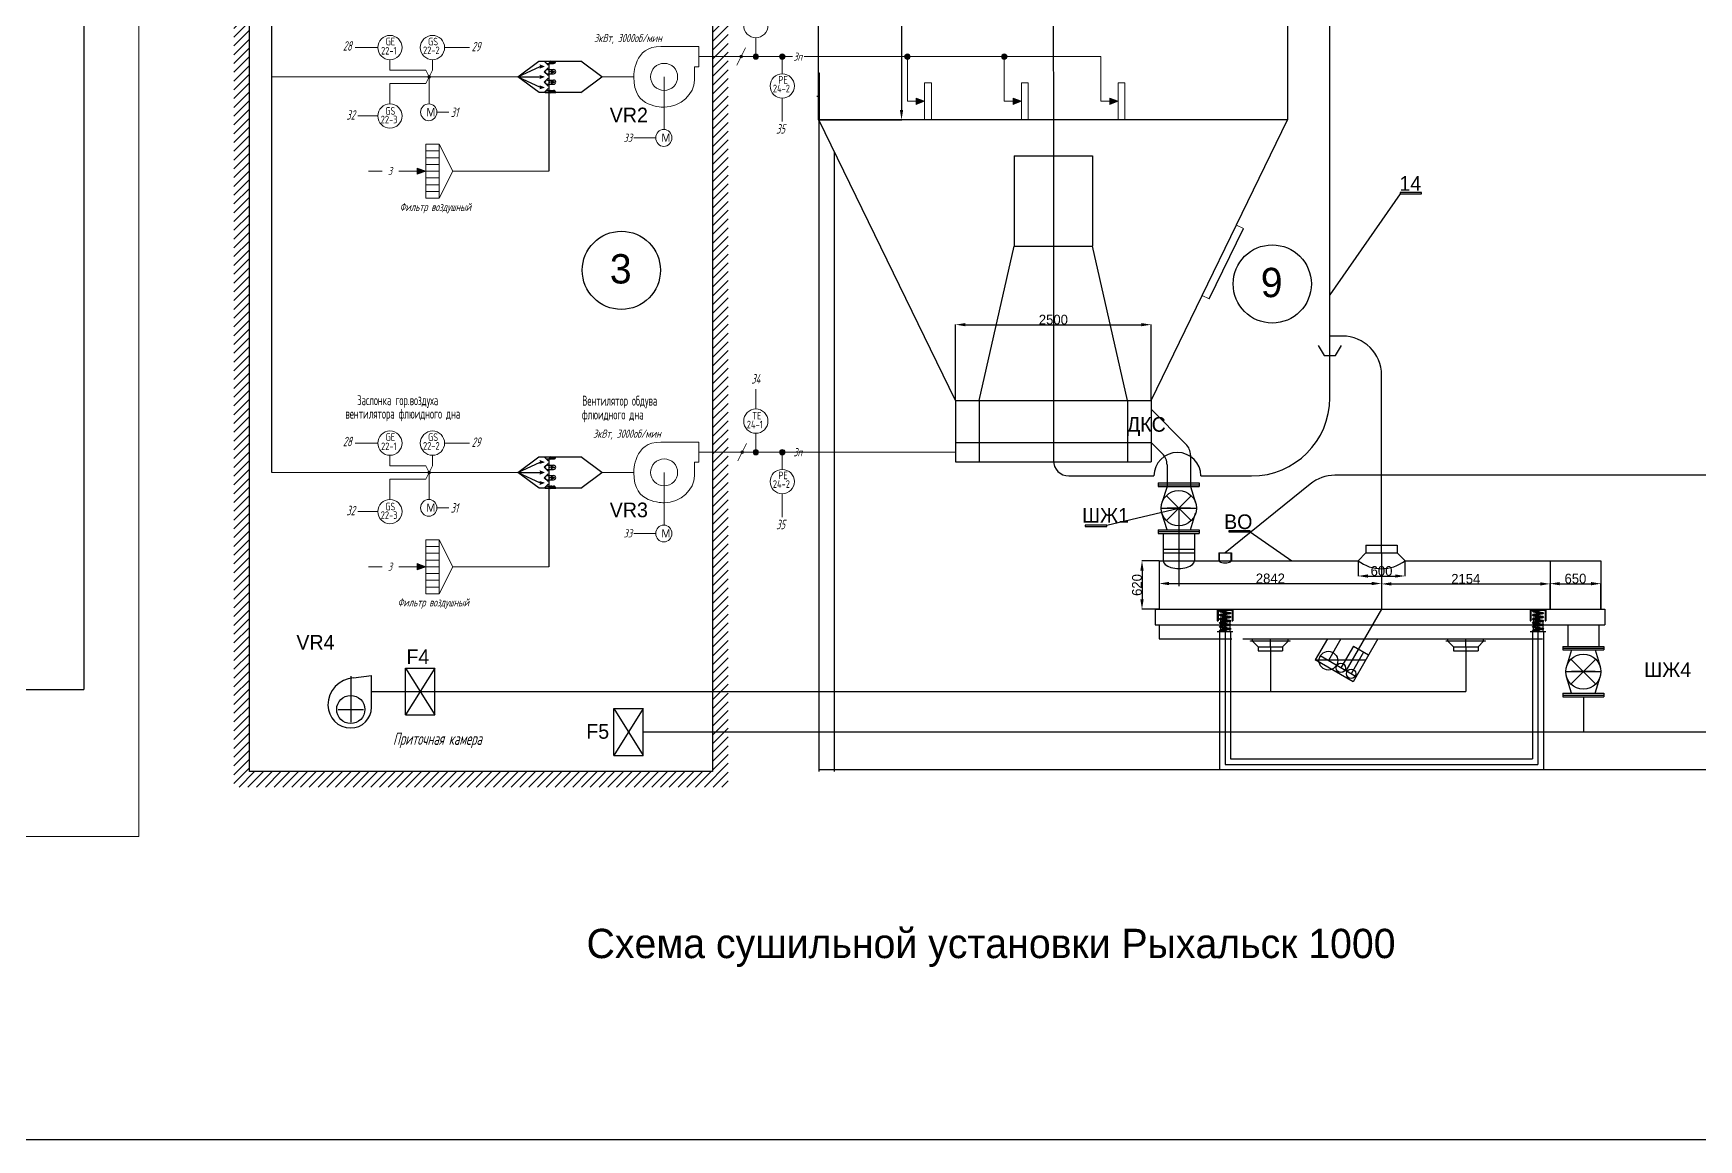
# Model space of a CAD drawing. Header units: millimetres. Extents: x -17002 to 53222, y -9739 to 11750.
# Drawn here: x 4288 to 25579, y -9739 to 4407 of the extents above; entities that cross this region are included whole.
import ezdxf

# ---------------------------------------------------------------- set-up
doc = ezdxf.new("R2010")
doc.units = ezdxf.units.MM
doc.styles.add('0', font='wwcade.shx', dxfattribs={"width": 0.8, "oblique": 15})
doc.styles.add('34', font='gost-uw.shx', dxfattribs={"width": 0.7, "oblique": 15, "height": 3.5})
doc.dimstyles.new('ISO-25', dxfattribs={"dimscale": 2.5, "dimtxt": 50, "dimasz": 50, "dimexe": 1.25, "dimexo": 0, "dimtad": 1, "dimtxsty": 'Standard', "dimcen": 2.5, "dimadec": 0, "dimazin": 0, "dimtfac": 1, "dimtmove": 0, "dimatfit": 3, "dimfxl": 1, "dimarcsym": 0})

# ---------------------------------------------------------------- blocks, each defined once
blk = doc.blocks.new('*D13')
at = {"color": 0, "lineweight": -2}
for p, q in [((18682, -2337), (18682, -2631)), ((21524, -2237), (21524, -2631)), ((18807, -2628), (21399, -2628))]:
    blk.add_line(p, q, dxfattribs=at)
at = {"color": 0}
for points in [[(18807, -2607), (18807, -2649), (18682, -2628)], [(21399, -2607), (21399, -2649), (21524, -2628)]]:
    blk.add_solid(points, dxfattribs=at)
at = {"layer": 'Defpoints', "color": 0}
for p in [(18682, -2337), (21524, -2237), (21524, -2628)]:
    blk.add_point(p, dxfattribs=at)
at = {"color": 0, "insert": (20103, -2564), "char_height": 125, "attachment_point": 5}
blk.add_mtext('2842', dxfattribs=at)
blk = doc.blocks.new('*D14')
at = {"color": 0, "lineweight": -2}
for p, q in [((21524, -2237), (21524, -2636)), ((23678, -2337), (23678, -2636)), ((21649, -2633), (23553, -2633))]:
    blk.add_line(p, q, dxfattribs=at)
at = {"color": 0}
for points in [[(21649, -2612), (21649, -2654), (21524, -2633)], [(23553, -2612), (23553, -2654), (23678, -2633)]]:
    blk.add_solid(points, dxfattribs=at)
at = {"layer": 'Defpoints', "color": 0}
for p in [(21524, -2237), (23678, -2337), (23678, -2633)]:
    blk.add_point(p, dxfattribs=at)
at = {"color": 0, "insert": (22601, -2569), "char_height": 125, "attachment_point": 5}
blk.add_mtext('2154', dxfattribs=at)
blk = doc.blocks.new('*D15')
at = {"color": 0, "lineweight": -2}
for p, q in [((23678, -2957), (23678, -2627)), ((23803, -2630), (24203, -2630)), ((24328, -2957), (24328, -2627))]:
    blk.add_line(p, q, dxfattribs=at)
at = {"color": 0}
for points in [[(23803, -2609), (23803, -2651), (23678, -2630)], [(24203, -2609), (24203, -2651), (24328, -2630)]]:
    blk.add_solid(points, dxfattribs=at)
at = {"layer": 'Defpoints', "color": 0}
for p in [(24328, -2630), (23678, -2957), (24328, -2957)]:
    blk.add_point(p, dxfattribs=at)
at = {"color": 0, "insert": (24003, -2566), "char_height": 125, "attachment_point": 5}
blk.add_mtext('650', dxfattribs=at)
blk = doc.blocks.new('*D16')
at = {"color": 0, "lineweight": -2}
for p, q in [((21224, -2337), (21224, -2535)), ((21824, -2337), (21824, -2535)), ((21349, -2532), (21699, -2532))]:
    blk.add_line(p, q, dxfattribs=at)
at = {"color": 0}
for points in [[(21349, -2512), (21349, -2553), (21224, -2532)], [(21699, -2512), (21699, -2553), (21824, -2532)]]:
    blk.add_solid(points, dxfattribs=at)
at = {"layer": 'Defpoints', "color": 0}
for p in [(21224, -2337), (21824, -2337), (21824, -2532)]:
    blk.add_point(p, dxfattribs=at)
at = {"color": 0, "insert": (21524, -2468), "char_height": 125, "attachment_point": 5}
blk.add_mtext('600', dxfattribs=at)
blk = doc.blocks.new('*D17')
at = {"color": 0, "lineweight": -2}
for p, q in [((18682, -2337), (18459, -2337)), ((18462, -2462), (18462, -2832)), ((18682, -2957), (18459, -2957))]:
    blk.add_line(p, q, dxfattribs=at)
at = {"color": 0}
for points in [[(18441, -2462), (18483, -2462), (18462, -2337)], [(18441, -2832), (18483, -2832), (18462, -2957)]]:
    blk.add_solid(points, dxfattribs=at)
at = {"layer": 'Defpoints', "color": 0}
for p in [(18682, -2337), (18462, -2957), (18682, -2957)]:
    blk.add_point(p, dxfattribs=at)
at = {"color": 0, "insert": (18398, -2647), "char_height": 125, "attachment_point": 5, "rotation": 90}
blk.add_mtext('620', dxfattribs=at)
blk = doc.blocks.new('*D26')
at = {"color": 0, "lineweight": -2}
for p, q in [((14320, 8299), (15391, 8299)), ((15388, 8174), (15388, 3424)), ((14320, 3299), (15391, 3299))]:
    blk.add_line(p, q, dxfattribs=at)
at = {"color": 0}
for points in [[(15367, 8174), (15408, 8174), (15388, 8299)], [(15367, 3424), (15408, 3424), (15388, 3299)]]:
    blk.add_solid(points, dxfattribs=at)
at = {"layer": 'Defpoints', "color": 0}
for p in [(14320, 8299), (14320, 3299), (15388, 3299)]:
    blk.add_point(p, dxfattribs=at)
at = {"color": 0, "insert": (15324, 5799), "char_height": 125, "attachment_point": 5, "rotation": 90}
blk.add_mtext('5000', dxfattribs=at)
blk = doc.blocks.new('*D28')
at = {"color": 0, "linetype": 'Continuous', "lineweight": -2}
for p, q in [((16079, -289), (16079, 684)), ((16204, 681), (18454, 681)), ((18579, -289), (18579, 684))]:
    blk.add_line(p, q, dxfattribs=at)
at = {"color": 0, "linetype": 'Continuous'}
for points in [[(16204, 702), (16204, 661), (16079, 681)], [(18454, 702), (18454, 661), (18579, 681)]]:
    blk.add_solid(points, dxfattribs=at)
at = {"layer": 'Defpoints', "color": 0, "linetype": 'Continuous'}
for p in [(18579, 681), (16079, -289), (18579, -289)]:
    blk.add_point(p, dxfattribs=at)
at = {"color": 0, "linetype": 'Continuous', "insert": (17329, 745), "char_height": 125, "attachment_point": 5}
blk.add_mtext('2500', dxfattribs=at)

msp = doc.modelspace()

# ---------------------------------------------------------------- hatches: boundary and pattern name
at = {"linetype": 'Continuous', "lineweight": 15}
h = msp.add_hatch(dxfattribs=at)
h.set_pattern_fill('LINE', color=256, scale=25, angle=45, style=0)
h.set_pattern_definition([(45, (-17802.565, -12552.88), (-56.1266, 56.1266), [])])
h.paths.add_polyline_path([(13172.201, -949.144), (12972.201, -949.144), (12972.201, -5031.612), (7052.943, -5031.612), (7052.943, 6499.592), (6852.943, 6499.592), (6852.943, -5231.612), (13172.201, -5231.612)])
h.paths.add_polyline_path([(13172.201, 4108.694), (12972.201, 4108.694), (12972.201, -949.144), (13172.201, -949.144)], flags=17)
h.paths.add_polyline_path([(13172.201, 5899.671), (12972.201, 5899.671), (12972.201, 4108.694), (13172.201, 4108.694)], flags=17)
h.paths.add_polyline_path([(7052.943, 7418.615), (7335.508, 7418.615), (7335.508, 7618.615), (6852.943, 7618.615), (6852.943, 6499.592), (7052.943, 6499.592)])
h.paths.add_polyline_path([(13172.201, 7618.615), (7335.508, 7618.615), (7335.508, 7418.615), (12972.201, 7418.615), (12972.201, 7015.776), (13172.201, 7016.649)])
at = {"lineweight": 13}
for points in [[(10904.746, 4054.627), (10904.746, 4014.517), (10958.197, 4034.574)], [(10765.286, 4002.278), (10765.286, 3962.168), (10818.737, 3982.225)], [(10765.286, 3868.944), (10765.286, 3828.835), (10818.737, 3848.891)], [(10904.746, 3934.831), (10904.746, 3894.721), (10958.197, 3914.778)], [(10765.286, 3735.611), (10765.286, 3695.501), (10818.737, 3715.558)], [(10904.746, 3801.498), (10904.746, 3761.388), (10958.197, 3781.445)], [(10904.746, 3681.618), (10904.746, 3641.508), (10958.197, 3661.565)], [(15575.798, 3576.913), (15575.797, 3496.693), (15682.7, 3536.806)], [(16812.795, 3576.922), (16812.793, 3496.702), (16919.697, 3536.815)], [(18049.813, 3576.913), (18049.812, 3496.693), (18156.715, 3536.806)], [(9197.663, 2683.837), (9197.662, 2603.617), (9304.565, 2643.731)], [(10765.286, -1055.56), (10765.286, -1095.67), (10818.737, -1075.613)], [(10904.746, -1003.211), (10904.746, -1043.321), (10958.197, -1023.264)], [(10765.286, -1188.894), (10765.286, -1229.003), (10818.737, -1208.947)], [(10904.746, -1123.007), (10904.746, -1163.117), (10958.197, -1143.06)], [(10904.746, -1256.34), (10904.746, -1296.45), (10958.197, -1276.393)], [(10765.286, -1322.227), (10765.286, -1362.337), (10818.737, -1342.28)], [(10904.746, -1376.22), (10904.746, -1416.33), (10958.197, -1396.273)], [(9197.663, -2374.001), (9197.662, -2454.221), (9304.565, -2414.107)]]:
    msp.add_hatch(color=256, dxfattribs=at).paths.add_polyline_path(points)
h = msp.add_hatch(color=256, dxfattribs=at)
edge = h.paths.add_edge_path()
edge.add_arc((13525.067, 4108.694), 34.38, 180, 185)
edge.add_spline(control_points=[(13490.818, 4105.698), (13513.62, 4105.698), (13536.456, 4105.698), (13559.317, 4105.698)], knot_values=[0.461903869, 0.461903869, 0.461903869, 0.461903869, 0.471493028, 0.471493028, 0.471493028, 0.471493028], degree=3, periodic=0)
edge.add_arc((13525.067, 4108.694), 34.38, 355, 360)
edge.add_arc((13525.067, 4108.694), 34.38, 0, 180)
edge = h.paths.add_edge_path()
edge.add_spline(control_points=[(13559.317, 4105.698), (13536.456, 4105.698), (13513.62, 4105.698), (13490.818, 4105.698)], knot_values=[0.461903869, 0.461903869, 0.461903869, 0.461903869, 0.471493028, 0.471493028, 0.471493028, 0.471493028], degree=3, periodic=0)
edge.add_arc((13525.067, 4108.694), 34.38, 185, 355)
h = msp.add_hatch(color=256, dxfattribs=at)
edge = h.paths.add_edge_path()
edge.add_arc((13862.674, 4108.694), 34.38, 180, 185)
edge.add_spline(control_points=[(13828.425, 4105.698), (13851.227, 4105.698), (13874.063, 4105.698), (13896.924, 4105.698)], knot_values=[0.461903869, 0.461903869, 0.461903869, 0.461903869, 0.471493028, 0.471493028, 0.471493028, 0.471493028], degree=3, periodic=0)
edge.add_arc((13862.674, 4108.694), 34.38, 355, 360)
edge.add_arc((13862.674, 4108.694), 34.38, 0, 180)
edge = h.paths.add_edge_path()
edge.add_spline(control_points=[(13896.924, 4105.698), (13874.063, 4105.698), (13851.227, 4105.698), (13828.425, 4105.698)], knot_values=[0.461903869, 0.461903869, 0.461903869, 0.461903869, 0.471493028, 0.471493028, 0.471493028, 0.471493028], degree=3, periodic=0)
edge.add_arc((13862.674, 4108.694), 34.38, 185, 355)
h = msp.add_hatch(color=256, dxfattribs=at)
edge = h.paths.add_edge_path()
edge.add_arc((15463.239, 4108.694), 34.38, 180, 185)
edge.add_spline(control_points=[(15428.989, 4105.698), (15451.791, 4105.698), (15474.627, 4105.698), (15497.488, 4105.698)], knot_values=[0.461903869, 0.461903869, 0.461903869, 0.461903869, 0.471493028, 0.471493028, 0.471493028, 0.471493028], degree=3, periodic=0)
edge.add_arc((15463.239, 4108.694), 34.38, 355, 360)
edge.add_arc((15463.239, 4108.694), 34.38, 0, 180)
edge = h.paths.add_edge_path()
edge.add_spline(control_points=[(15497.488, 4105.698), (15474.627, 4105.698), (15451.791, 4105.698), (15428.989, 4105.698)], knot_values=[0.461903869, 0.461903869, 0.461903869, 0.461903869, 0.471493028, 0.471493028, 0.471493028, 0.471493028], degree=3, periodic=0)
edge.add_arc((15463.239, 4108.694), 34.38, 185, 355)
h = msp.add_hatch(color=256, dxfattribs=at)
edge = h.paths.add_edge_path()
edge.add_arc((16700.259, 4108.694), 34.38, 180, 185)
edge.add_spline(control_points=[(16666.01, 4105.698), (16688.812, 4105.698), (16711.648, 4105.698), (16734.509, 4105.698)], knot_values=[0.461903869, 0.461903869, 0.461903869, 0.461903869, 0.471493028, 0.471493028, 0.471493028, 0.471493028], degree=3, periodic=0)
edge.add_arc((16700.259, 4108.694), 34.38, 355, 360)
edge.add_arc((16700.259, 4108.694), 34.38, 0, 180)
edge = h.paths.add_edge_path()
edge.add_spline(control_points=[(16734.509, 4105.698), (16711.648, 4105.698), (16688.812, 4105.698), (16666.01, 4105.698)], knot_values=[0.461903869, 0.461903869, 0.461903869, 0.461903869, 0.471493028, 0.471493028, 0.471493028, 0.471493028], degree=3, periodic=0)
edge.add_arc((16700.259, 4108.694), 34.38, 185, 355)
h = msp.add_hatch(color=256, dxfattribs=at)
edge = h.paths.add_edge_path()
edge.add_arc((13525.067, -949.144), 34.38, 180, 185)
edge.add_spline(control_points=[(13490.818, -952.14), (13513.62, -952.14), (13536.456, -952.14), (13559.317, -952.14)], knot_values=[0.461903869, 0.461903869, 0.461903869, 0.461903869, 0.471493028, 0.471493028, 0.471493028, 0.471493028], degree=3, periodic=0)
edge.add_arc((13525.067, -949.144), 34.38, 355, 360)
edge.add_arc((13525.067, -949.144), 34.38, 0, 180)
edge = h.paths.add_edge_path()
edge.add_spline(control_points=[(13559.317, -952.14), (13536.456, -952.14), (13513.62, -952.14), (13490.818, -952.14)], knot_values=[0.461903869, 0.461903869, 0.461903869, 0.461903869, 0.471493028, 0.471493028, 0.471493028, 0.471493028], degree=3, periodic=0)
edge.add_arc((13525.067, -949.144), 34.38, 185, 355)
h = msp.add_hatch(color=256, dxfattribs=at)
edge = h.paths.add_edge_path()
edge.add_arc((13862.674, -949.144), 34.38, 180, 185)
edge.add_spline(control_points=[(13828.425, -952.14), (13851.227, -952.14), (13874.063, -952.14), (13896.924, -952.14)], knot_values=[0.461903869, 0.461903869, 0.461903869, 0.461903869, 0.471493028, 0.471493028, 0.471493028, 0.471493028], degree=3, periodic=0)
edge.add_arc((13862.674, -949.144), 34.38, 355, 360)
edge.add_arc((13862.674, -949.144), 34.38, 0, 180)
edge = h.paths.add_edge_path()
edge.add_spline(control_points=[(13896.924, -952.14), (13874.063, -952.14), (13851.227, -952.14), (13828.425, -952.14)], knot_values=[0.461903869, 0.461903869, 0.461903869, 0.461903869, 0.471493028, 0.471493028, 0.471493028, 0.471493028], degree=3, periodic=0)
edge.add_arc((13862.674, -949.144), 34.38, 185, 355)

# ---------------------------------------------------------------- linework, layer by layer
at = {"linetype": 'Continuous'}
for p, q in [((4934.312, 8614.068), (4934.312, -3981.704)), ((7335.508, -1207.961), (7335.508, 8674.291)), ((10483.999, 3849.877), (10750.666, 4048.882)), ((11555.999, 3849.877), (11289.333, 4048.882)), ((10483.999, 3849.877), (10767.318, 3983.21)), ((10753.333, 3648.882), (10483.999, 3849.877)), ((10483.999, 3849.877), (10767.318, 3849.877)), ((10483.999, 3849.877), (10767.318, 3716.543)), ((10876.844, 4022.215), (10876.844, 2643.731)), ((11286.666, 3648.882), (11555.999, 3849.877)), ((16828.597, 2840.936), (17828.597, 2840.936)), ((21760.598, 2355.377), (20862.943, 1063.155)), ((16828.597, 1684.164), (17828.597, 1684.164)), ((21024.15, 536.404), (20862.943, 536.404)), ((21524.15, -2237.484), (21524.15, 36.404)), ((10483.999, -1207.961), (10750.666, -1008.956)), ((10876.844, -1035.623), (10876.844, -2414.107)), ((11555.999, -1207.961), (11289.333, -1008.956)), ((10483.999, -1207.961), (10767.318, -1074.628)), ((10753.333, -1408.956), (10483.999, -1207.961)), ((10483.999, -1207.961), (10767.318, -1207.961)), ((10483.999, -1207.961), (10767.318, -1341.295)), ((11286.666, -1408.956), (11555.999, -1207.961)), ((19214.883, -1253.191), (19862.943, -1253.191)), ((29251.297, -1244.417), (20927.418, -1244.417)), ((20612.882, -1355.744), (19524.088, -2236.859)), ((18010.995, -1882.062), (18932.15, -1664.359)), ((19846.055, -1969.369), (20379.17, -2336.859)), ((18732.15, -2336.859), (19532.15, -2336.859)), ((19424.15, -2956.859), (19624.15, -2956.859)), ((19434.15, -2966.859), (19614.15, -2966.859)), ((23424.15, -2956.859), (23624.15, -2956.859)), ((23434.15, -2966.859), (23614.15, -2966.859)), ((18632.15, -3156.859), (24378.15, -3156.859)), ((19424.15, -3106.859), (19434.15, -3106.859)), ((19614.15, -3106.859), (19624.15, -3106.859)), ((23424.15, -3106.859), (23434.15, -3106.859)), ((23614.15, -3106.859), (23624.15, -3106.859)), ((19424.15, -3241.859), (19624.15, -3241.859)), ((23424.15, -3241.859), (23624.15, -3241.859)), ((1684.078, -3981.704), (4934.312, -3981.704)), ((8611.331, -4008.332), (22601.15, -4008.332)), ((24104.189, -4077.007), (24104.189, -4526.983)), ((38323.297, -4526.983), (12083.493, -4526.983)), ((41574.589, -5010.659), (14328.597, -5010.659))]:
    msp.add_line(p, q, dxfattribs=at)
at = {"lineweight": 13}
for p, q in [((5635.231, 8614.068), (5635.231, -5862.841)), ((13525.067, 4350.48), (13525.067, 4108.694)), ((8692.016, 4224.472), (8404.3, 4224.472)), ((8847.307, 3936.152), (8847.307, 4069.181)), ((9391.073, 3936.149), (9391.073, 4069.178)), ((9546.364, 4224.469), (9863.296, 4224.469)), ((10904.757, 4054.617), (10958.196, 4034.569)), ((10904.757, 4054.617), (10958.208, 4034.564)), ((12741.253, 4238.103), (12795.126, 4238.103)), ((12795.126, 4238.103), (12795.126, 4108.694)), ((12795.126, 3979.286), (12795.126, 4108.694)), ((12795.126, 4108.694), (13995.143, 4108.694)), ((13862.674, 4108.694), (13862.674, 3888.518)), ((14143.513, 4108.694), (17937.28, 4108.694)), ((15463.239, 3536.787), (15463.239, 4108.694)), ((16700.259, 3536.815), (16700.259, 4108.694)), ((17937.28, 3536.787), (17937.28, 4108.694)), ((10483.999, 3849.877), (7335.508, 3849.877)), ((8847.307, 3936.152), (9304.802, 3936.152)), ((10765.297, 4002.268), (10818.736, 3982.22)), ((10765.297, 4002.268), (10818.748, 3982.215)), ((10765.297, 3868.935), (10818.736, 3848.886)), ((10765.297, 3868.935), (10818.748, 3848.882)), ((10818.76, 3982.225), (10765.308, 3962.168)), ((10818.76, 3848.891), (10765.308, 3828.835)), ((10904.757, 3934.822), (10958.196, 3914.773)), ((10904.757, 3934.822), (10958.208, 3914.769)), ((10958.22, 4034.574), (10904.769, 4014.517)), ((10958.22, 3914.778), (10904.769, 3894.721)), ((11964.8, 3849.877), (11555.999, 3849.877)), ((12741.253, 3979.286), (12795.126, 3979.286)), ((9304.801, 3763.604), (8847.305, 3763.604)), ((8847.305, 3763.604), (8847.305, 3504.781)), ((10765.297, 3735.602), (10818.736, 3715.553)), ((10765.297, 3735.602), (10818.748, 3715.548)), ((10818.76, 3715.558), (10765.308, 3695.501)), ((10904.757, 3801.488), (10958.196, 3781.44)), ((10904.757, 3801.488), (10958.208, 3781.435)), ((10904.757, 3681.609), (10958.196, 3661.56)), ((10904.757, 3681.609), (10958.208, 3661.556)), ((10958.22, 3781.445), (10904.769, 3761.388)), ((10958.22, 3661.565), (10904.769, 3641.508)), ((13862.674, 3577.937), (13862.674, 3279.601)), ((15682.676, 3536.787), (15463.239, 3536.787)), ((15575.773, 3496.674), (15575.774, 3576.894)), ((15575.774, 3576.894), (15682.652, 3536.796)), ((15575.774, 3576.894), (15682.676, 3536.787)), ((15682.7, 3536.806), (15575.797, 3496.693)), ((16919.697, 3536.815), (16700.259, 3536.815)), ((16919.697, 3536.815), (16812.793, 3496.702)), ((16812.793, 3496.702), (16919.672, 3536.796)), ((16812.795, 3576.922), (16919.672, 3536.824)), ((16812.795, 3576.922), (16919.697, 3536.815)), ((16812.818, 3496.721), (16812.819, 3576.941)), ((18156.717, 3536.787), (17937.28, 3536.787)), ((18049.812, 3496.693), (18156.691, 3536.787)), ((18049.815, 3576.894), (18156.693, 3536.796)), ((18049.815, 3576.894), (18156.717, 3536.787)), ((18049.838, 3496.693), (18049.839, 3576.913)), ((18156.741, 3536.806), (18049.838, 3496.693)), ((8692.015, 3349.49), (8436.841, 3349.49)), ((9447.151, 3396.94), (9599.697, 3396.94)), ((9304.565, 2988.821), (9477.11, 2988.821)), ((9477.11, 2988.821), (9649.655, 2643.731)), ((9477.11, 2298.641), (9477.11, 2988.821)), ((11967.268, 3069.11), (12245.186, 3069.11)), ((9477.11, 2902.548), (9304.565, 2902.548)), ((9477.11, 2816.276), (9304.565, 2816.276)), ((8575.336, 2643.731), (8747.281, 2643.731)), ((8959.475, 2643.731), (9197.663, 2643.727)), ((9197.662, 2603.617), (9197.663, 2683.837)), ((9304.565, 2643.731), (9197.662, 2603.617)), ((9197.662, 2603.617), (9304.541, 2643.712)), ((9197.663, 2683.837), (9304.541, 2643.74)), ((9197.663, 2683.837), (9304.565, 2643.731)), ((9477.11, 2730.003), (9304.565, 2730.003)), ((9477.11, 2643.731), (9304.565, 2643.731)), ((9477.11, 2557.458), (9304.565, 2557.458)), ((9649.655, 2643.731), (9477.11, 2298.641)), ((10876.844, 2643.731), (9649.655, 2643.731)), ((9477.11, 2471.186), (9304.565, 2471.186)), ((9477.11, 2384.913), (9304.565, 2384.913)), ((9304.565, 2298.641), (9477.11, 2298.641)), ((13525.067, -396.777), (13525.067, -141.275)), ((8692.016, -833.366), (8404.3, -833.366)), ((9546.364, -833.369), (9863.296, -833.369)), ((12741.253, -819.735), (12795.126, -819.735)), ((12795.126, -819.735), (12795.126, -949.144)), ((13525.067, -707.358), (13525.067, -949.144)), ((8847.307, -1121.686), (8847.307, -988.657)), ((9391.073, -1121.689), (9391.073, -988.66)), ((10765.297, -1055.57), (10818.736, -1075.618)), ((10765.297, -1055.57), (10818.748, -1075.623)), ((10904.757, -1003.221), (10958.196, -1023.269)), ((10904.757, -1003.221), (10958.208, -1023.274)), ((10958.22, -1023.264), (10904.769, -1043.321)), ((12795.126, -1078.553), (12795.126, -949.144)), ((12795.126, -949.144), (16078.597, -949.144)), ((13862.674, -949.144), (13862.674, -1169.32)), ((10483.999, -1207.961), (7335.508, -1207.961)), ((8847.307, -1121.686), (9304.802, -1121.686)), ((10765.297, -1188.903), (10818.736, -1208.952)), ((10765.297, -1188.903), (10818.748, -1208.956)), ((10818.76, -1075.613), (10765.308, -1095.67)), ((10818.76, -1208.947), (10765.308, -1229.003)), ((10904.757, -1123.016), (10958.196, -1143.065)), ((10904.757, -1123.016), (10958.208, -1143.069)), ((10904.757, -1256.35), (10958.196, -1276.398)), ((10904.757, -1256.35), (10958.208, -1276.403)), ((10958.22, -1143.06), (10904.769, -1163.117)), ((10958.22, -1276.393), (10904.769, -1296.45)), ((11964.8, -1207.961), (11555.999, -1207.961)), ((12741.253, -1078.553), (12795.126, -1078.553)), ((9304.801, -1294.234), (8847.305, -1294.234)), ((8847.305, -1294.234), (8847.305, -1553.057)), ((10765.297, -1322.236), (10818.736, -1342.285)), ((10765.297, -1322.236), (10818.748, -1342.29)), ((10818.76, -1342.28), (10765.308, -1362.337)), ((10904.757, -1376.229), (10958.196, -1396.278)), ((10904.757, -1376.229), (10958.208, -1396.282)), ((10958.22, -1396.273), (10904.769, -1416.33)), ((13862.674, -1479.901), (13862.674, -1778.237)), ((9447.151, -1660.898), (9599.697, -1660.898)), ((8692.015, -1708.348), (8436.841, -1708.348)), ((9304.565, -2069.017), (9477.11, -2069.017)), ((9477.11, -2069.017), (9649.655, -2414.107)), ((9477.11, -2759.198), (9477.11, -2069.017)), ((11967.268, -1988.728), (12245.186, -1988.728)), ((9477.11, -2155.29), (9304.565, -2155.29)), ((9477.11, -2241.562), (9304.565, -2241.562)), ((9477.11, -2327.835), (9304.565, -2327.835)), ((8575.336, -2414.107), (8747.281, -2414.107)), ((8959.475, -2414.107), (9197.663, -2414.111)), ((9197.662, -2454.221), (9197.663, -2374.001)), ((9304.565, -2414.107), (9197.662, -2454.221)), ((9197.662, -2454.221), (9304.541, -2414.126)), ((9197.663, -2374.001), (9304.541, -2414.098)), ((9197.663, -2374.001), (9304.565, -2414.107)), ((9477.11, -2414.107), (9304.565, -2414.107)), ((9477.11, -2500.38), (9304.565, -2500.38)), ((9649.655, -2414.107), (9477.11, -2759.198)), ((10876.844, -2414.107), (9649.655, -2414.107)), ((9477.11, -2586.652), (9304.565, -2586.652)), ((9477.11, -2672.925), (9304.565, -2672.925))]:
    msp.add_line(p, q, dxfattribs=at)
for p, q in [((14320.472, 8299.291), (14320.472, 3299.291)), ((17320.472, 8299.291), (17328.597, 2974.14)), ((20320.472, 8299.291), (20320.472, 3299.291)), ((20862.943, -253.191), (20862.943, 4636.048)), ((10750.666, 4048.882), (11289.333, 4048.882)), ((10819.999, 4048.882), (10869.999, 3998.882)), ((10833.806, 4048.882), (10967.14, 4048.882)), ((10819.999, 3915.548), (10869.999, 3965.548)), ((10819.999, 3915.548), (10869.999, 3865.548)), ((10860.473, 4022.215), (10940.473, 4022.215)), ((10860.473, 3942.215), (10940.473, 3942.215)), ((10860.473, 3888.882), (10940.473, 3888.882)), ((14321.097, 3899.291), (14336.097, 3899.291)), ((14336.097, 3899.291), (14336.097, 3299.291)), ((11286.666, 3648.882), (10753.333, 3648.882)), ((10819.999, 3782.215), (10869.999, 3832.215)), ((10819.999, 3782.215), (10869.999, 3732.215)), ((10819.999, 3648.882), (10869.999, 3698.882)), ((10833.806, 3648.882), (10967.14, 3648.882)), ((10860.473, 3808.882), (10940.473, 3808.882)), ((10860.473, 3755.548), (10940.473, 3755.548)), ((10860.473, 3675.548), (10940.473, 3675.548)), ((14321.097, 3599.291), (14306.097, 3599.291)), ((20320.472, 3299.291), (14320.472, 3299.291)), ((14321.097, 3299.291), (14336.097, 3299.291)), ((14328.597, 3299.291), (14328.597, -5031.612)), ((16078.597, -288.74), (14328.597, 3299.291)), ((18578.597, -288.74), (20320.472, 3299.291)), ((14528.597, 2889.231), (14528.597, -5031.612)), ((16828.597, 2840.936), (16828.597, 1684.164)), ((17328.597, 2974.14), (17328.597, -1074.144)), ((17828.597, 2840.936), (17828.597, 1684.164)), ((19321.131, 1011.806), (19757.856, 1911.401)), ((16378.597, -288.74), (16828.597, 1684.164)), ((18278.597, -288.74), (17828.597, 1684.164)), ((17328.597, 1115.033), (17328.597, 132.412)), ((16078.597, -288.74), (16078.597, -1074.144)), ((16078.597, -288.74), (18578.597, -288.74)), ((16378.597, -288.74), (16378.597, -1074.144)), ((18278.597, -288.74), (18278.597, -1074.144)), ((18578.597, -288.74), (18578.597, -1074.144)), ((18578.597, -288.74), (18578.597, -1074.144)), ((18578.597, -399.88), (19023.571, -844.854)), ((16078.597, -824.144), (18578.597, -824.144)), ((18578.597, -824.144), (18723.571, -969.118)), ((10750.666, -1008.956), (11289.333, -1008.956)), ((10819.999, -1008.956), (10869.999, -1058.956)), ((10833.806, -1008.956), (10967.14, -1008.956)), ((10860.473, -1035.623), (10940.473, -1035.623)), ((19082.15, -986.276), (19082.15, -1386.859)), ((10819.999, -1142.29), (10869.999, -1092.29)), ((10819.999, -1142.29), (10869.999, -1192.29)), ((10819.999, -1275.623), (10869.999, -1225.623)), ((10819.999, -1275.623), (10869.999, -1325.623)), ((10860.473, -1115.623), (10940.473, -1115.623)), ((10860.473, -1168.956), (10940.473, -1168.956)), ((10860.473, -1248.956), (10940.473, -1248.956)), ((16078.597, -1074.144), (18578.597, -1074.144)), ((17528.597, -1253.191), (18614.883, -1253.191)), ((18782.15, -1110.54), (18782.15, -1386.859)), ((11286.666, -1408.956), (10753.333, -1408.956)), ((10819.999, -1408.956), (10869.999, -1358.956)), ((10833.806, -1408.956), (10967.14, -1408.956)), ((10860.473, -1302.29), (10940.473, -1302.29)), ((10860.473, -1382.29), (10940.473, -1382.29)), ((18669.65, -1341.859), (19194.65, -1341.859)), ((18669.65, -1341.859), (19194.65, -1341.859)), ((18669.65, -1341.859), (18669.65, -1386.859)), ((18669.65, -1364.359), (19194.65, -1364.359)), ((18669.65, -1386.859), (19194.65, -1386.859)), ((18782.15, -1386.859), (18717.107, -1598.166)), ((19082.15, -1386.859), (19147.193, -1598.166)), ((19194.65, -1341.859), (19194.65, -1386.859)), ((18707.15, -1664.359), (19157.15, -1664.359)), ((19091.249, -1823.458), (18773.051, -1505.26)), ((18773.051, -1823.458), (19091.249, -1505.26)), ((19082.15, -1664.359), (18782.15, -1664.359)), ((18932.15, -1664.359), (18932.15, -2660.507)), ((18782.15, -1941.859), (18717.107, -1730.552)), ((19082.15, -1941.859), (19147.193, -1730.552)), ((18669.65, -1941.859), (18669.65, -1986.859)), ((18669.65, -1941.859), (19194.65, -1941.859)), ((18669.65, -1964.359), (19194.65, -1964.359)), ((18669.65, -1986.859), (19194.65, -1986.859)), ((18732.15, -1986.859), (18732.15, -2336.859)), ((18732.15, -1986.859), (19132.15, -1986.859)), ((19132.15, -1986.859), (19132.15, -2336.859)), ((19194.65, -1941.859), (19194.65, -1986.859)), ((18682.15, -2336.859), (18732.15, -2336.859)), ((18682.15, -2336.859), (18682.15, -2956.859)), ((18732.15, -2186.859), (19132.15, -2186.859)), ((18732.15, -2236.859), (19132.15, -2236.859)), ((19444.088, -2236.859), (19604.088, -2236.859)), ((19444.088, -2236.859), (19444.088, -2336.859)), ((19449.088, -2236.859), (19449.088, -2346.411)), ((19532.15, -2336.859), (21224.15, -2336.859)), ((19599.088, -2236.859), (19599.088, -2346.411)), ((19604.088, -2236.859), (19604.088, -2336.859)), ((21224.15, -2336.859), (21324.15, -2236.859)), ((21324.15, -2136.859), (21324.15, -2236.859)), ((21324.15, -2136.859), (21724.15, -2136.859)), ((21324.15, -2236.859), (21724.15, -2236.859)), ((21524.15, -2336.859), (21524.15, -2956.859)), ((21724.15, -2136.859), (21724.15, -2236.859)), ((21724.15, -2236.859), (21824.15, -2336.859)), ((21824.15, -2336.859), (24328.15, -2336.859)), ((23678.15, -2336.859), (23678.15, -2956.859)), ((24328.15, -2336.859), (24328.15, -2956.859)), ((18632.15, -2956.859), (24378.15, -2956.859)), ((18632.15, -2956.859), (18632.15, -3156.859)), ((19424.15, -2956.859), (19424.15, -3106.859)), ((19434.15, -2966.859), (19434.15, -3106.859)), ((19487.119, -2966.859), (19462.11, -2972.07)), ((19466.189, -2972.07), (19586.189, -2997.07)), ((19536.15, -2966.859), (19488.665, -2976.752)), ((19586.189, -2966.649), (19513.181, -2981.859)), ((19524.15, -2956.859), (19524.15, -3156.859)), ((19524.15, -2956.859), (19524.15, -3241.859)), ((19614.15, -2966.859), (19614.15, -3106.859)), ((19624.15, -2956.859), (19624.15, -3106.859)), ((21524.15, -2956.859), (21069.487, -3744.359)), ((23424.15, -2956.859), (23424.15, -3106.859)), ((23434.15, -2966.859), (23434.15, -3106.859)), ((23487.119, -2966.859), (23462.11, -2972.07)), ((23466.189, -2972.07), (23586.189, -2997.07)), ((23536.15, -2966.859), (23488.665, -2976.752)), ((23586.189, -2966.649), (23513.181, -2981.859)), ((23524.15, -2956.859), (23524.15, -3241.859)), ((23614.15, -2966.859), (23614.15, -3106.859)), ((23624.15, -2956.859), (23624.15, -3106.859)), ((23624.15, -2956.859), (23624.15, -3106.859)), ((23624.15, -2956.859), (23624.15, -3106.859)), ((24378.15, -2956.859), (24378.15, -3156.859)), ((18682.15, -3156.859), (18682.15, -3336.859)), ((19462.11, -2991.649), (19582.11, -3016.649)), ((19535.119, -3006.859), (19462.11, -3022.07)), ((19462.11, -3041.649), (19582.11, -3066.649)), ((19535.119, -3056.859), (19462.11, -3072.07)), ((19462.11, -3091.649), (19582.11, -3116.649)), ((19535.119, -3106.859), (19462.11, -3122.07)), ((19462.11, -3141.649), (19582.11, -3166.649)), ((19535.119, -3156.859), (19462.11, -3172.07)), ((19462.11, -3191.649), (19582.11, -3216.649)), ((19464.15, -2981.859), (19584.15, -3006.859)), ((19464.15, -3031.859), (19584.15, -3056.859)), ((19464.15, -3081.859), (19584.15, -3106.859)), ((19464.15, -3106.859), (19464.15, -3241.859)), ((19464.15, -3131.859), (19584.15, -3156.859)), ((19464.15, -3181.859), (19584.15, -3206.859)), ((19466.189, -3022.07), (19586.189, -3047.07)), ((19466.189, -3072.07), (19586.189, -3097.07)), ((19466.189, -3122.07), (19586.189, -3147.07)), ((19466.189, -3172.07), (19586.189, -3197.07)), ((19559.635, -3011.967), (19488.665, -3026.752)), ((19559.635, -3061.967), (19488.665, -3076.752)), ((19559.635, -3111.967), (19488.665, -3126.752)), ((19559.635, -3161.967), (19488.665, -3176.752)), ((19586.189, -3016.649), (19513.181, -3031.859)), ((19586.189, -3066.649), (19513.181, -3081.859)), ((19586.189, -3116.649), (19513.181, -3131.859)), ((19586.189, -3166.649), (19513.181, -3181.859)), ((19584.15, -3106.859), (19584.15, -3241.859)), ((23462.11, -2991.649), (23582.11, -3016.649)), ((23535.119, -3006.859), (23462.11, -3022.07)), ((23462.11, -3041.649), (23582.11, -3066.649)), ((23535.119, -3056.859), (23462.11, -3072.07)), ((23462.11, -3091.649), (23582.11, -3116.649)), ((23535.119, -3106.859), (23462.11, -3122.07)), ((23462.11, -3141.649), (23582.11, -3166.649)), ((23535.119, -3156.859), (23462.11, -3172.07)), ((23462.11, -3191.649), (23582.11, -3216.649)), ((23464.15, -2981.859), (23584.15, -3006.859)), ((23464.15, -3031.859), (23584.15, -3056.859)), ((23464.15, -3081.859), (23584.15, -3106.859)), ((23464.15, -3106.859), (23464.15, -3241.859)), ((23464.15, -3131.859), (23584.15, -3156.859)), ((23464.15, -3181.859), (23584.15, -3206.859)), ((23466.189, -3022.07), (23586.189, -3047.07)), ((23466.189, -3072.07), (23586.189, -3097.07)), ((23466.189, -3122.07), (23586.189, -3147.07)), ((23466.189, -3172.07), (23586.189, -3197.07)), ((23559.635, -3011.967), (23488.665, -3026.752)), ((23559.635, -3061.967), (23488.665, -3076.752)), ((23559.635, -3111.967), (23488.665, -3126.752)), ((23559.635, -3161.967), (23488.665, -3176.752)), ((23586.189, -3016.649), (23513.181, -3031.859)), ((23586.189, -3066.649), (23513.181, -3081.859)), ((23586.189, -3116.649), (23513.181, -3131.859)), ((23586.189, -3166.649), (23513.181, -3181.859)), ((23584.15, -3106.859), (23584.15, -3241.859)), ((23904.189, -3156.859), (23904.189, -3432.007)), ((24304.189, -3156.859), (24304.189, -3432.007)), ((18682.15, -3336.859), (19612.15, -3336.859)), ((19454.15, -3241.859), (19454.15, -5010.659)), ((19535.119, -3206.859), (19462.11, -3222.07)), ((19464.15, -3231.859), (19512.15, -3241.859)), ((19466.189, -3222.07), (19561.181, -3241.859)), ((19559.635, -3211.967), (19488.665, -3226.752)), ((19586.189, -3216.649), (19513.181, -3231.859)), ((19524.15, -3241.859), (19524.15, -4940.659)), ((19594.15, -3241.859), (19594.15, -4870.659)), ((19752.15, -3336.859), (23582.15, -3336.859)), ((19850.439, -3361.859), (20355.861, -3361.859)), ((19850.439, -3366.149), (19850.439, -3361.859)), ((20355.861, -3366.149), (19850.439, -3366.149)), ((19875.439, -3361.859), (19875.439, -3336.859)), ((19875.439, -3366.149), (19875.439, -3361.859)), ((19946.15, -3436.859), (19875.439, -3366.149)), ((20103.15, -3436.859), (20103.15, -3336.859)), ((20260.15, -3436.859), (20330.861, -3366.149)), ((20330.861, -3361.859), (20330.861, -3336.859)), ((20330.861, -3366.149), (20330.861, -3361.859)), ((20355.861, -3366.149), (20355.861, -3361.859)), ((20831.33, -3336.859), (20676.916, -3604.311)), ((21004.535, -3336.859), (20844.32, -3614.359)), ((21477.962, -3336.859), (21161.89, -3884.311)), ((22348.439, -3361.859), (22853.861, -3361.859)), ((22348.439, -3366.149), (22348.439, -3361.859)), ((22853.861, -3366.149), (22348.439, -3366.149)), ((22373.439, -3361.859), (22373.439, -3336.859)), ((22373.439, -3336.859), (22828.861, -3336.859)), ((22373.439, -3366.149), (22373.439, -3361.859)), ((22444.15, -3436.859), (22373.439, -3366.149)), ((22601.15, -3436.859), (22601.15, -3336.859)), ((22758.15, -3436.859), (22828.861, -3366.149)), ((22828.861, -3361.859), (22828.861, -3336.859)), ((22828.861, -3366.149), (22828.861, -3361.859)), ((22853.861, -3366.149), (22853.861, -3361.859)), ((23454.15, -3241.859), (23454.15, -4870.659)), ((23535.119, -3206.859), (23462.11, -3222.07)), ((23464.15, -3231.859), (23512.15, -3241.859)), ((23466.189, -3222.07), (23561.181, -3241.859)), ((23559.635, -3211.967), (23488.665, -3226.752)), ((23586.189, -3216.649), (23513.181, -3231.859)), ((23524.15, -3241.859), (23524.15, -4940.659)), ((23594.15, -3241.859), (23594.15, -5010.659)), ((19946.15, -3436.859), (19946.15, -3486.859)), ((19946.15, -3436.859), (20260.15, -3436.859)), ((19946.15, -3486.859), (20260.15, -3486.859)), ((20103.15, -3436.859), (20103.15, -3486.859)), ((20103.15, -3486.859), (20103.15, -4008.332)), ((20260.15, -3436.859), (20260.15, -3486.859)), ((21161.89, -3884.311), (20676.916, -3604.311)), ((20676.916, -3604.311), (21323.548, -3604.311)), ((21199.39, -3819.359), (20740.397, -3554.359)), ((21164.749, -3429.359), (21004.535, -3706.859)), ((21294.653, -3504.359), (21134.439, -3781.859)), ((21164.749, -3429.359), (21359.605, -3541.859)), ((22444.15, -3436.859), (22444.15, -3486.859)), ((22444.15, -3436.859), (22758.15, -3436.859)), ((22444.15, -3486.859), (22758.15, -3486.859)), ((22601.15, -3436.859), (22601.15, -3486.859)), ((22601.15, -3486.859), (22601.15, -4008.332)), ((22758.15, -3436.859), (22758.15, -3486.859)), ((23841.689, -3432.007), (24366.689, -3432.007)), ((23841.689, -3432.007), (24366.689, -3432.007)), ((23841.689, -3432.007), (23841.689, -3477.007)), ((23841.689, -3454.507), (24366.689, -3454.507)), ((23841.689, -3477.007), (24366.689, -3477.007)), ((23954.189, -3477.007), (23889.146, -3688.314)), ((24263.288, -3913.606), (23945.09, -3595.408)), ((23945.09, -3913.606), (24263.288, -3595.408)), ((24254.189, -3477.007), (24319.232, -3688.314)), ((24366.689, -3432.007), (24366.689, -3477.007)), ((8346.956, -3812.426), (8346.956, -4182.426)), ((8381.736, -3834.337), (8611.331, -3806.113)), ((8611.331, -4210.551), (8611.331, -3806.113)), ((9045.976, -3708.332), (9420.976, -3708.332)), ((9420.976, -3708.332), (9045.976, -4308.332)), ((9045.976, -3708.332), (9420.976, -4308.332)), ((9045.976, -4308.332), (9045.976, -3708.332)), ((9420.976, -4308.332), (9420.976, -3708.332)), ((23879.189, -3754.507), (24329.189, -3754.507)), ((23954.189, -4032.007), (23889.146, -3820.7)), ((24254.189, -3754.507), (23954.189, -3754.507)), ((24254.189, -4032.007), (24319.232, -3820.7)), ((23841.689, -4032.007), (23841.689, -4077.007)), ((23841.689, -4032.007), (24366.689, -4032.007)), ((24366.689, -4032.007), (24366.689, -4077.007)), ((8186.153, -4238.676), (8507.759, -4238.676)), ((8346.956, -4077.873), (8346.956, -4399.479)), ((11708.493, -4226.983), (12083.493, -4226.983)), ((12083.493, -4226.983), (11708.493, -4826.983)), ((11708.493, -4226.983), (12083.493, -4826.983)), ((11708.493, -4826.983), (11708.493, -4226.983)), ((12083.493, -4826.983), (12083.493, -4226.983)), ((23841.689, -4054.507), (24366.689, -4054.507)), ((23841.689, -4077.007), (24366.689, -4077.007)), ((23904.189, -4077.007), (24304.189, -4077.007)), ((9045.976, -4308.332), (9420.976, -4308.332)), ((11708.493, -4826.983), (12083.493, -4826.983)), ((19594.15, -4870.659), (23454.15, -4870.659)), ((19524.15, -4940.659), (23524.15, -4940.659))]:
    msp.add_line(p, q)
at = {"linetype": 'Continuous', "lineweight": 15}
for p, q in [((19667.896, 1955.073), (19757.856, 1911.401)), ((19231.172, 1055.478), (19321.131, 1011.806))]:
    msp.add_line(p, q, dxfattribs=at)
at = {"linetype": 'Continuous'}
for points in [[(53221.737, -9738.927), (-6495.904, -9738.927), (-6495.904, 11749.982), (53221.737, 11749.982)], [(12972.201, -5031.612), (7052.943, -5031.612), (7052.943, 7418.615), (12972.201, 7418.615)]]:
    msp.add_lwpolyline(points, close=True, dxfattribs=at)
at = {"lineweight": 13}
for points in [[(15682.676, 3299.282), (15769.192, 3299.282), (15769.192, 3774.292), (15682.676, 3774.292), (15682.676, 3299.282)], [(16919.672, 3299.291), (17006.188, 3299.291), (17006.188, 3774.301), (16919.672, 3774.301), (16919.672, 3299.291)], [(18243.209, 3299.291), (18156.693, 3299.291), (18156.693, 3774.301), (18243.209, 3774.301), (18243.209, 3299.291)], [(9304.565, 2298.641), (9477.11, 2298.641), (9477.11, 2988.821), (9304.565, 2988.821), (9304.565, 2298.641)], [(9304.565, -2759.198), (9477.11, -2759.198), (9477.11, -2069.017), (9304.565, -2069.017), (9304.565, -2759.198)]]:
    msp.add_lwpolyline(points, close=True, dxfattribs=at)
at = {"linetype": 'Continuous', "lineweight": 30}
for points in [[(21760.598, 2355.377), (22036.053, 2355.377), (22036.053, 2370.67), (21760.598, 2370.67)], [(17735.54, -1897.355), (18010.995, -1897.355), (18010.995, -1882.062), (17735.54, -1882.062)], [(19570.6, -1969.369), (19846.055, -1969.369), (19846.055, -1954.076), (19570.6, -1954.076)]]:
    msp.add_lwpolyline(points, close=True, dxfattribs=at)
at = {"linetype": 'Continuous'}
msp.add_lwpolyline([(20715.21, 415.003), (20789.076, 287.063), (20936.809, 287.063), (21010.675, 415.003)], dxfattribs=at)
msp.add_lwpolyline([(11876.236, -279.282), (11876.236, -279.282), (11876.236, -279.282), (11876.236, -279.282)], close=True)
at = {"lineweight": 13}
for centre, radius in [((13525.067, 4505.771), 155.291), ((8847.307, 4224.472), 155.291), ((9391.073, 4224.469), 155.291), ((13525.067, 4108.694), 34.38), ((13862.674, 4108.694), 34.38), ((15463.239, 4108.694), 34.38), ((16700.259, 4108.694), 34.38), ((13862.674, 3733.228), 155.291), ((8847.305, 3349.49), 155.291), ((13525.067, -552.067), 155.291), ((8847.307, -833.366), 155.291), ((9391.073, -833.369), 155.291), ((13525.067, -949.144), 34.38), ((13862.674, -949.144), 34.38), ((13862.674, -1324.61), 155.291), ((8847.305, -1708.348), 155.291)]:
    msp.add_circle(centre, radius, dxfattribs=at)
at = {"linetype": 'Continuous'}
for centre in [(11805.787, 1376.142), (20127.46, 1201.548)]:
    msp.add_circle(centre, 500, dxfattribs=at)
for centre, radius in [((18932.15, -1664.359), 225), ((19464.15, -2981.859), 10), ((23464.15, -2981.859), 10), ((19464.15, -3031.859), 10), ((19464.15, -3081.859), 10), ((19464.15, -3131.859), 10), ((19464.15, -3181.859), 10), ((19584.15, -3006.859), 10), ((19584.15, -3056.859), 10), ((19584.15, -3106.859), 10), ((19584.15, -3156.859), 10), ((23464.15, -3031.859), 10), ((23464.15, -3081.859), 10), ((23464.15, -3131.859), 10), ((23464.15, -3181.859), 10), ((23584.15, -3006.859), 10), ((23584.15, -3056.859), 10), ((23584.15, -3106.859), 10), ((23584.15, -3156.859), 10), ((19464.15, -3231.859), 10), ((19584.15, -3206.859), 10), ((23464.15, -3231.859), 10), ((23584.15, -3206.859), 10), ((20844.32, -3614.359), 120), ((24104.189, -3754.507), 225), ((21004.535, -3706.859), 60), ((21134.439, -3781.859), 60), ((8346.956, -4238.676), 180)]:
    msp.add_circle(centre, radius)
for centre, radius, start, end in [((10860.473, 4048.882), 26.667, 180, 270), ((10940.473, 4048.882), 26.667, 270, 0), ((10860.473, 3915.548), 26.667, 90, 270), ((10903.51, 4008.677), 26.667, 90, 180), ((10903.51, 3888.882), 26.667, 90, 180), ((10940.473, 3915.548), 26.667, 270, 90), ((10860.473, 3782.215), 26.667, 90, 270), ((10860.473, 3648.882), 26.667, 90, 180), ((10903.51, 3755.548), 26.667, 90, 180), ((10903.51, 3635.669), 26.667, 90, 180), ((10940.473, 3782.215), 26.667, 270, 90), ((10940.473, 3648.882), 26.667, 0, 90), ((19862.943, -253.191), 1000, 270, 0), ((18882.15, -986.276), 200, 0, 45), ((10860.473, -1008.956), 26.667, 180, 270), ((10903.51, -1049.161), 26.667, 90, 180), ((10940.473, -1008.956), 26.667, 270, 0), ((17528.597, -1053.191), 200, 180, 270), ((18914.883, -1253.191), 300, 0, 180), ((18582.15, -1110.54), 200, 0, 45), ((10860.473, -1142.29), 26.667, 90, 270), ((10860.473, -1275.623), 26.667, 90, 270), ((10903.51, -1168.956), 26.667, 90, 180), ((10903.51, -1302.29), 26.667, 90, 180), ((10940.473, -1142.29), 26.667, 270, 90), ((10940.473, -1275.623), 26.667, 270, 90), ((10860.473, -1408.956), 26.667, 90, 180), ((10903.51, -1422.169), 26.667, 90, 180), ((10940.473, -1408.956), 26.667, 0, 90), ((21524.15, -1945.983), 492.732, 232.4935666, 307.5064334), ((8403.206, -4182.426), 348.75, 93.5295531, 180), ((8346.956, -4182.426), 292.5, 180, 270), ((8346.956, -4210.551), 264.375, 270, 0)]:
    msp.add_arc(centre, radius, start, end)
for centre, start, end in [((21024.15, 36.404), 0, 90), ((20927.418, -1744.417), 90, 128.9818053)]:
    msp.add_arc(centre, 500, start, end, dxfattribs=at)
at = {"lineweight": 13, "extrusion": (0, 0, -1)}
for centre, major_axis, ratio in [((13337.529, 4108.694), (0, 17.255), 1), ((9347.937, 3849.877), (0, 17.255), 1), ((9343.624, 3396.94), (0, 107.841), 0.96), ((12348.713, 3069.11), (0, 107.841), 0.96), ((13349.789, -949.144), (0, 17.255), 1), ((9347.937, -1207.961), (0, 17.255), 1), ((9343.624, -1660.898), (0, 107.841), 0.96), ((12348.713, -1988.728), (0, 107.841), 0.96)]:
    msp.add_ellipse(centre, major_axis=major_axis, ratio=ratio, dxfattribs=at)
at = {"lineweight": 13}
for centre in [(12353.026, 3849.877), (12353.026, -1207.961)]:
    msp.add_ellipse(centre, major_axis=(0, 172.545), ratio=1, dxfattribs=at)
at = {"linetype": 'Continuous'}
msp.add_ellipse((18932.15, -2336.859), major_axis=(-200, 0), ratio=0.5, start_param=0, end_param=3.141592654, dxfattribs=at)
msp.add_ellipse((19524.088, -2336.859), major_axis=(-80, 0), ratio=0.343088266, start_param=0, end_param=3.141592654)
at = {"lineweight": 13}
for points in [[(12741.253, 3806.74), (12741.253, 3635.5), (12567.403, 3461.65), (12353.026, 3461.65), (12353.026, 3461.65), (12138.649, 3461.65), (11964.8, 3635.5), (11964.8, 3849.877), (11964.8, 3849.877), (11964.8, 4064.254), (12138.649, 4238.103), (12309.89, 4238.103)], [(12741.253, -1251.098), (12741.253, -1422.338), (12567.403, -1596.188), (12353.026, -1596.188), (12353.026, -1596.188), (12138.649, -1596.188), (11964.8, -1422.338), (11964.8, -1207.961), (11964.8, -1207.961), (11964.8, -993.584), (12138.649, -819.735), (12309.89, -819.735)]]:
    msp.add_open_spline(points, degree=3, knots=[0, 0, 0, 0, 0.333333333, 0.333333333, 0.333333333, 0.5, 0.666666667, 0.666666667, 0.666666667, 0.833333333, 1, 1, 1, 1], dxfattribs=at)
for points in [[(12309.89, 4238.103), (12309.89, 4238.103), (12741.253, 4238.103), (12741.253, 4238.103)], [(13282.401, 3998.438), (13282.401, 3998.438), (13392.658, 4218.951), (13392.658, 4218.951)], [(9304.801, 3763.604), (9304.801, 3763.604), (9391.073, 3936.149), (9391.073, 3936.149)], [(9304.802, 3936.152), (9304.802, 3936.152), (9347.937, 3849.877), (9347.937, 3849.877)], [(9347.937, 3849.871), (9347.937, 3849.871), (9347.937, 3504.781), (9347.937, 3504.781)], [(12353.026, 3849.877), (12353.026, 3849.877), (12353.026, 3176.951), (12353.026, 3176.951)], [(12741.253, 3979.286), (12741.253, 3887.59), (12741.253, 3806.74), (12741.253, 3806.74)], [(9304.565, 2902.548), (9304.565, 2902.548), (9477.11, 2902.548), (9477.11, 2902.548)], [(9304.565, 2816.276), (9304.565, 2816.276), (9477.11, 2816.276), (9477.11, 2816.276)], [(9304.565, 2730.003), (9304.565, 2730.003), (9477.11, 2730.003), (9477.11, 2730.003)], [(9304.565, 2643.731), (9304.565, 2643.731), (9477.11, 2643.731), (9477.11, 2643.731)], [(9304.565, 2557.458), (9304.565, 2557.458), (9477.11, 2557.458), (9477.11, 2557.458)], [(9304.565, 2471.186), (9304.565, 2471.186), (9477.11, 2471.186), (9477.11, 2471.186)], [(9304.565, 2384.913), (9304.565, 2384.913), (9477.11, 2384.913), (9477.11, 2384.913)], [(12309.89, -819.735), (12309.89, -819.735), (12741.253, -819.735), (12741.253, -819.735)], [(13294.661, -1059.4), (13294.661, -1059.4), (13404.917, -838.887), (13404.917, -838.887)], [(9304.801, -1294.234), (9304.801, -1294.234), (9391.073, -1121.689), (9391.073, -1121.689)], [(9304.802, -1121.686), (9304.802, -1121.686), (9347.937, -1207.961), (9347.937, -1207.961)], [(9347.937, -1207.967), (9347.937, -1207.967), (9347.937, -1553.057), (9347.937, -1553.057)], [(12353.026, -1207.961), (12353.026, -1207.961), (12353.026, -1880.887), (12353.026, -1880.887)], [(12741.253, -1078.553), (12741.253, -1170.248), (12741.253, -1251.098), (12741.253, -1251.098)], [(9304.565, -2155.29), (9304.565, -2155.29), (9477.11, -2155.29), (9477.11, -2155.29)], [(9304.565, -2241.562), (9304.565, -2241.562), (9477.11, -2241.562), (9477.11, -2241.562)], [(9304.565, -2327.835), (9304.565, -2327.835), (9477.11, -2327.835), (9477.11, -2327.835)], [(9304.565, -2414.107), (9304.565, -2414.107), (9477.11, -2414.107), (9477.11, -2414.107)], [(9304.565, -2500.38), (9304.565, -2500.38), (9477.11, -2500.38), (9477.11, -2500.38)], [(9304.565, -2586.652), (9304.565, -2586.652), (9477.11, -2586.652), (9477.11, -2586.652)], [(9304.565, -2672.925), (9304.565, -2672.925), (9477.11, -2672.925), (9477.11, -2672.925)], [(5635.231, -5862.841), (3677.185, -5862.841), (3173.193, -5862.841), (3173.193, -5862.841)]]:
    msp.add_open_spline(points, degree=3, dxfattribs=at)

# ---------------------------------------------------------------- texts
at = {"lineweight": 13, "style": '34', "oblique": 15}
for s, height, width, p in [('28', 120.7815, 0.777416, (8246.539, 4184.852)), ('29', 120.7815, 0.777416, (9891.675, 4176.841)), ('3кВт, 3000об/мин', 104.04, 0.8, (11457.536, 4293.808)), ('3п', 104.04, 0.777416, (14005.599, 4056.544)), ('32', 120.7815, 0.777416, (8291.084, 3302.4)), ('31', 120.7815, 0.777416, (9624.457, 3335.978)), ('35', 120.7815, 0.777416, (13784.932, 3123.704)), ('33', 103.527, 0.777416, (11834.15, 3019.408)), ('3', 104.04, 0.777416, (8822.018, 2594.056)), ('Фильтр воздушный', 104.04, 0.777416, (8971.895, 2133.82)), ('34', 120.7815, 0.777416, (13467.053, -71.937)), ('28', 120.7815, 0.777416, (8246.539, -872.986)), ('29', 120.7815, 0.777416, (9891.675, -880.997)), ('3кВт, 3000об/мин', 104.04, 0.8, (11443.755, -764.03)), ('3п', 104.04, 0.777416, (14005.599, -1001.294)), ('32', 120.7815, 0.777416, (8291.084, -1755.438)), ('31', 120.7815, 0.777416, (9624.457, -1721.86)), ('35', 120.7815, 0.777416, (13784.932, -1934.134)), ('33', 103.527, 0.777416, (11834.15, -2038.43)), ('3', 104.04, 0.777416, (8822.018, -2463.782)), ('Фильтр воздушный', 104.04, 0.777416, (8945.74, -2921.715)), ('Приточная камера', 156.06, 0.777416, (8886.551, -4690.819))]:
    msp.add_text(s, height=height, dxfattribs=dict(at, width=width)).set_placement(p)
at = {"lineweight": 13, "oblique": -0.0000015}
for s, height, style, p in [('GE', 96.6252, '34', (8791.926, 4253.869)), ('GS', 96.6252, '34', (9335.239, 4252.918)), ('22-1', 96.6252, '34', (8734.219, 4135.442)), ('22-2', 96.6252, '34', (9270.393, 4141.272)), ('PE', 96.6252, '34', (13813.235, 3763.34)), ('24-2', 96.6252, '34', (13743.081, 3652.872)), ('GS', 96.6252, '34', (8788.111, 3365.801)), ('М', 103.527, '0', (9312.255, 3346.898)), ('22-3', 96.6252, '34', (8729.982, 3256.23)), ('М', 103.527, '0', (12317.345, 3019.068)), ('24-1', 96.6252, '34', (13409.63, -643.293)), ('TE', 96.6252, '34', (13478.976, -531.153)), ('22-1', 96.6252, '34', (8734.219, -922.396)), ('GE', 96.6252, '34', (8791.926, -803.969)), ('22-2', 96.6252, '34', (9270.393, -916.566)), ('GS', 96.6252, '34', (9335.239, -804.92)), ('PE', 96.6252, '34', (13813.235, -1294.498)), ('24-2', 96.6252, '34', (13743.081, -1404.966)), ('GS', 96.6252, '34', (8788.111, -1692.037)), ('М', 103.527, '0', (9312.255, -1710.94)), ('22-3', 96.6252, '34', (8729.982, -1801.608)), ('М', 103.527, '0', (12317.345, -2038.77))]:
    msp.add_text(s, height=height, dxfattribs=dict(at, style=style)).set_placement(p)
at = {"linetype": 'Continuous', "lineweight": 30}
for s, height, p in [('VR2', 187.5, (11657.597, 3268.452)), ('14', 187.5, (21751.927, 2392.868)), ('3', 375, (11658.308, 1207.817)), ('9', 375, (19979.981, 1033.222)), ('ДКС', 187.5, (18269.214, -687.189)), ('VR3', 187.5, (11657.597, -1780.631)), ('ШЖ1', 187.5, (17695.7, -1850.216)), ('ВО', 187.5, (19511.036, -1931.877)), ('VR4', 187.5, (7651.527, -3473.118)), ('F4', 187.5, (9057.946, -3658.29)), ('ШЖ4', 187.5, (24882.035, -3823.975)), ('F5', 187.5, (11357.559, -4612.648))]:
    msp.add_text(s, height=height, dxfattribs=at).set_placement(p)
at = {"lineweight": 13, "style": '34', "width": 0.7774}
for s, p in [(' вентилятора флюидного дна', (8227.641, -520.243)), ('    Заслонка гор.воздуха', (8225.807, -348.052)), ('флюидного дна', (11302.967, -531.377)), ('Вентилятор обдува', (11305.32, -354.306))]:
    msp.add_text(s, height=127.5, dxfattribs=at).set_placement(p)
at = {"linetype": 'Continuous'}
msp.add_text('Схема сушильной установки Рыхальск 1000', height=375, dxfattribs=at).set_placement((11360.91, -7417.571))

# ---------------------------------------------------------------- dimensions: what is measured, and where the dimension line sits
for base, p1, p2, picture, middle in [((15387.66, 3299.291), (14320.472, 8299.291), (14320.472, 3299.291), '*D26', (15323.598, 5799.291)), ((18461.938, -2956.859), (18682.15, -2336.859), (18682.15, -2956.859), '*D17', (18397.876, -2646.859))]:
    dim = msp.add_linear_dim(base=base, p1=p1, p2=p2, angle=90, dimstyle='ISO-25')
    dim.commit()
    dim.dimension.update_dxf_attribs({"geometry": picture, "text_midpoint": middle})
dim = msp.add_linear_dim(base=(18578.597, 681.352), p1=(16078.597, -288.74), p2=(18578.597, -288.74), dimstyle='ISO-25', dxfattribs=at)
dim.commit()
dim.dimension.update_dxf_attribs({"geometry": '*D28', "text_midpoint": (17328.597, 745.414)})
for base, p1, p2, picture, middle in [((21524.15, -2628.034), (18682.15, -2336.859), (21524.15, -2236.859), '*D13', (20103.15, -2563.971)), ((21824.15, -2532.369), (21224.15, -2336.859), (21824.15, -2336.859), '*D16', (21524.15, -2468.306)), ((23678.15, -2632.826), (21524.15, -2237.484), (23678.15, -2336.859), '*D14', (22601.15, -2568.763)), ((24328.15, -2629.77), (23678.15, -2956.859), (24328.15, -2956.859), '*D15', (24003.15, -2565.708))]:
    dim = msp.add_linear_dim(base=base, p1=p1, p2=p2, dimstyle='ISO-25')
    dim.commit()
    dim.dimension.update_dxf_attribs({"geometry": picture, "text_midpoint": middle})

doc.saveas('drawing.dxf')
